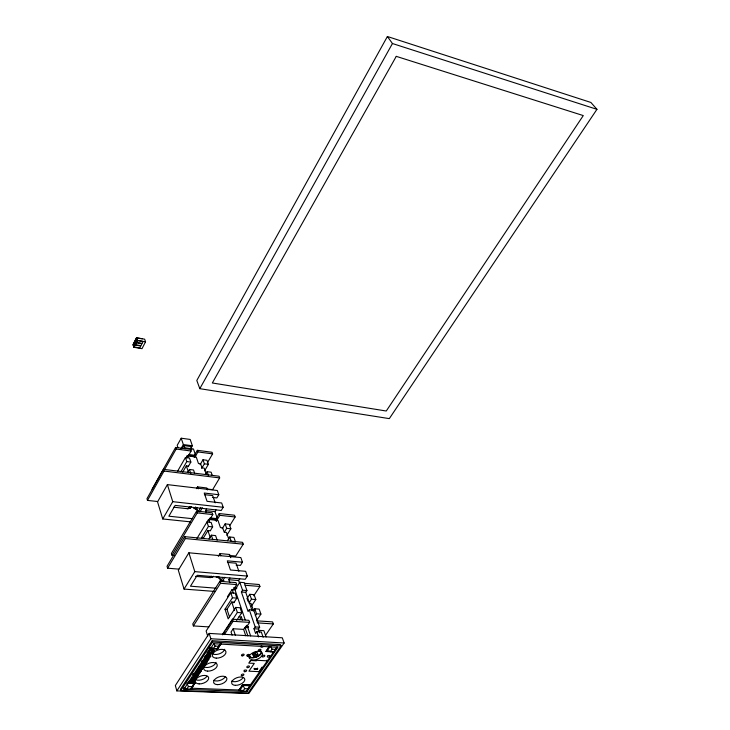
<?xml version="1.0" encoding="UTF-8"?>
<svg xmlns="http://www.w3.org/2000/svg" width="730" height="730" viewBox="0 0 730 730"><rect width="100%" height="100%" fill="white"/><g stroke="black" fill="none" stroke-linecap="round" stroke-linejoin="round"><path stroke-width="1.09" d="M202.94 667.649C203.104 669.675 198.87 669.921 200.577 667.649M193.532 676.5C196.297 673.407 191.744 676.199 194.591 677.239A3.303 1.816 -18.5 0 0 195.832 677.23L196.671 677.029A1.807 0.986 -18.5 0 0 197.702 676.409L197.784 674.912L198.779 674.201L193.231 673.963L198.779 674.201M202.028 663.57C204.117 659.044 208.287 664.793 203.077 662.511M198.022 675.286L197.602 676.08A1.807 0.986 -18.5 0 1 196.571 676.692L196.169 676.81M206.544 662.356L206.115 663.159A1.816 1.004 -18.7 0 1 205.468 663.625M208.689 656.133L206.645 657.684A2.546 1.414 -18.8 0 1 205.221 657.593L204.765 657.283M208.889 658.779C203.542 663.342 209.857 660.714 208.634 658.259C206.7 657.949 203.341 661.38 206.435 658.113C205.203 657.803 202.894 660.285 204.811 660.604A0.986 0.547 -18.7 0 0 205.741 660.358L206.471 659.756M206.435 658.113C203.497 662.229 206.928 657.575 208.981 658.916M201.334 667.731C203.825 668.041 200.239 669.848 201.234 667.402M207.895 656.124L206.033 656.881L206.38 655.859M192.501 679.228C195.239 675.953 190.585 681.218 193.861 678.352M269.918 646.771L266.961 651.051L273.805 651.963L276.98 647.172M246.421 691.237L250.089 685.744L243.126 685.47L239.741 690.352L242.944 691.109L246.421 691.237L246.694 690.616L247.014 691.593L183.887 689.266L183.604 688.253L185.876 688.335M194.965 677.285L193.751 679.621L195.211 678.982A1.113 0.611 -18.4 0 0 195.22 678.435C194.627 676.29 197.52 678.736 195.476 679.621A2.017 1.104 -18.4 0 1 194.335 680.196C185.374 682.34 200.504 680.661 191.734 679.913A2.254 1.232 -18.4 0 1 191.643 679.165L194.965 677.285L192.693 677.695L191.543 678.836A2.254 1.232 -18.4 0 0 191.634 679.575L193.35 680.022M136.546 337.771L133.052 344.624L133.909 347.288L142.012 348.666L145.535 341.841L144.65 339.185L136.546 337.771L133.115 344.825M133.243 345.208L136.911 338.026L137.413 340.426L133.909 347.288M134.931 345.025L140.762 346.029L139.777 347.936L133.955 346.942L134.931 345.025L134.357 343.273M136.099 342.744L141.93 343.748L140.945 345.655L135.114 344.66L136.099 342.744L135.525 340.992L137.468 341.33M137.267 340.454L143.107 341.467L142.122 343.383L136.291 342.37L137.267 340.454L136.692 338.702M194.727 680.342L193.496 681.564L190.603 681.519C189.818 683.572 189.754 680.588 189.663 682.285M194.828 680.679L193.596 681.902L190.402 682.313M204.774 656.909L207.128 655.358L210.678 655.951M205.55 655.567L209.127 654.983L210.34 655.385L210.778 656.553L208.26 658.104L208.634 655.923M387.393 36.5L196.808 380.467L199.81 388.67L389.309 418.628L596.948 109.327L590.889 102.456L387.393 36.5L392.448 43.526L596.948 109.327M199.81 388.67L392.448 43.526M152.032 489.31L175.62 447.417L190.557 449.406L191.114 451.03L187.911 456.624M207.101 489L212.649 489.648L219.666 477.904L219.064 476.215L163.483 469.335L146.967 498.672L147.478 500.397L157.598 501.519M190.84 448.439L192.364 445.774L190.192 439.442L181.204 438.21L177.189 445.327L177.892 447.454M164.615 469.509L176.158 449.041L175.62 447.417M147.478 500.397L164.031 471.051L163.483 469.335M180.821 449.014L183.349 444.561L181.204 438.21M182.454 448.275L183.969 445.601L190.74 446.514L191.835 449.707M212.403 497.395L216.874 497.915L218.79 494.73L217.312 490.505L167.389 484.62L157.552 501.875L162.744 518.966L190.603 521.868M177.527 471.334L185.429 457.5L189.49 458.029L190.858 462.081L188.167 466.753M185.612 458.513L187.145 455.83L196.233 457.016L198.469 463.523L200.622 463.796L202.018 467.83L204.181 468.103L206.225 474.016M180.876 471.863L186.789 461.552L185.429 457.5M182.728 472.137L186.342 465.849L188.522 466.132M193.605 456.816L197.346 450.31L212.038 452.262L212.612 453.877L207.439 462.701M194.691 457.509L197.912 451.925L197.346 450.31M187.82 472.301L189.444 469.481L193.541 469.992L194.582 473.086M162.744 518.966L172.754 501.665L167.389 484.62M200.12 464.663L202.967 459.772L206.973 460.292L208.379 464.326L204.573 470.814M201.653 468.45L204.373 463.805L202.967 459.772M196.516 488.671L197.575 486.873L206.836 487.978L207.512 489.921M205.468 474.482L207.11 471.689L211.143 472.191L212.229 475.267M209.364 520.235L212.795 514.577L212.184 512.788L196.644 511.1L171.422 553.431L171.97 555.238L174.233 555.439M171.97 555.238L197.237 512.889L196.644 511.1M198.232 511.739L200.823 507.405M229.302 555.457L235.726 556.041L243.254 544.188L242.588 542.326L184.745 536.659L167.042 566.279L167.599 568.186L178.841 569.135M199.865 512.022L202.438 507.715M167.599 568.186L185.347 538.548L184.745 536.659M206.252 512.606L205.568 510.589L206.599 508.865M196.918 538.503L208.543 519.413L217.987 520.417L220.442 527.571L222.686 527.799L224.219 532.243L226.464 532.462L228.8 539.205M236.082 565.047L240.398 565.421L242.46 562.209L240.827 557.565L188.869 552.792L178.321 570.212L184.051 589.083L214.684 591.437M217.038 517.661L214.958 511.611L216.007 509.896M210.35 530.655L212.649 526.877L211.143 522.424L206.928 521.986L208.424 526.439L201.517 537.809L203.624 538.01M203.506 537.837L207.922 530.582L210.194 530.82M215.231 520.134L219.237 513.564L234.494 515.216L235.124 516.986L229.722 525.7M218.79 494.73L204.236 493.033L207.064 501.327L221.683 502.988L223.197 507.286L221.245 510.471L175.145 505.397L168.858 516.201L192.392 518.683M216.409 520.974L219.858 515.334L219.237 513.564M209.026 538.959L211.344 535.172L215.596 535.592L217.138 540.136M184.051 589.083L194.8 571.627L188.869 552.792M222.194 528.684L225.15 523.894L229.311 524.332L230.872 528.757L226.784 535.318M224.375 532.079L226.701 528.328L225.15 523.894M227.368 540.757L229.713 536.997L233.91 537.417L235.489 541.925L231.291 541.514L229.713 536.997M218.325 556.306L220.031 553.586L229.658 554.471L230.762 557.693M233.007 590.296L236.693 584.593L236.018 582.622L219.839 581.308L192.766 623.949L193.368 625.929L208.908 626.906M222.905 577.366L220.962 580.423L223.955 580.669M193.368 625.929L220.496 583.288L219.839 581.308M222.659 580.678L224.867 577.211M229.822 582.659L228.837 579.72L229.95 577.987M273.805 651.963L277.081 647.09M227.422 596.757L232.122 589.475L235.398 589.731M239.613 583.452L238.61 580.533L239.732 578.799M233.746 602.861L236.849 598.107L235.179 593.18L230.789 592.842L206.125 631.021L207.721 636.195M252.142 610.818L245.745 592.331L246.923 590.543L244.176 582.64L239.832 582.284L234.996 589.758L245.18 619.807M209.172 633.412L175.346 685.534L176.852 690.89L248.811 693.5L284.152 643.002L282.282 637.792L209.172 633.412L210.842 638.759L176.852 690.89M236.593 620.464L241.803 612.762L240.106 607.743L235.68 607.424L228.171 618.885L225.013 609.221L232.441 597.77L230.789 592.842M242.46 562.209L227.331 560.85L230.443 570.002L245.654 571.316L247.315 576.061L245.225 579.273L197.228 575.295L190.484 586.19L216.062 588.197M234.093 602.15L231.72 601.976L226.975 609.285L229.439 616.795M259.752 632.819L258.438 629.023L259.652 627.225L253.693 610.052L249.277 609.742L248.09 611.539L241.384 591.993L242.552 590.196L239.832 582.284M212.193 640.712L180.438 689.293L180.812 690.635L248.045 693.08L281.013 645.922L280.548 644.608L212.193 640.712L212.612 642.053L180.812 690.635M208.251 651.726L209.884 648.733L214.638 650.631L214.082 651.479L212.968 651.279L210.386 649.6L209.282 651.78L208.141 651.388M183.887 689.266L213.771 643.714L277.92 647.3L247.014 691.593M208.497 653.049L210.413 653.131L209.848 654.481L208.515 653.031L209.848 654.481M209.282 651.78L210.495 649.937M190.366 680.734C187.71 680.415 190.749 681.902 190.731 680.178L191.461 680.205L191.196 681.099M194.974 673.708L195.503 672.905L198.669 672.841L195.603 673.233L195.074 674.045L199.573 673.005L200.093 672.211L197.711 671.618L200.193 672.54L199.673 673.334L195.074 674.045M196.251 672.248L196.644 671.171L199.673 670.815L196.744 671.5L196.251 672.248L198.679 672.832M199.783 671.135L197.401 670.505L197.821 669.373L201.361 670.77L200.841 671.563L197.821 671.938M200.184 666.271L201.316 665.222L200.567 665.194L200.184 666.271L204.208 666.453C206.106 665.824 199.509 663.287 201.033 665.167M190.457 681.072L190.731 680.178M197.401 670.505L197.821 669.373M208.607 653.386L210.514 653.469M191.096 680.761L191.461 680.205M199.254 669.136C195.029 665.003 211.079 667.147 200.166 667.001C197.273 669.802 198.724 669.921 200.358 667.357M193.048 679.584L193.769 678.015M199.354 669.474L199.755 668.37M222.404 634.416L232.395 619.222L248.912 620.317L249.614 622.389L245.49 628.539M183.604 688.253L186.798 689.02L188.45 686.529L192.09 686.665L194.171 683.536L186.88 683.253L188.45 686.529M209.747 654.144L210.413 653.131M207.712 652.547L211.007 652.72L211.244 651.872L212.156 651.917L211.928 652.766L213.187 652.83L211.928 652.766M213.169 648.149L210.003 647.975L213.324 648.705L215.049 646.077L213.853 643.55M222.641 634.835L225.095 631.103M226.327 629.242L237.369 612.461L235.68 607.424M211.007 652.72L211.244 651.872M247.287 598.062L249.76 594.302L254.095 594.64L255.81 599.531L251.421 606.137M193.751 679.621L195.065 677.623M206.298 660.741L207.968 659.099L207.156 659.117M209.337 655.093L207.147 652.912L209.337 655.093L210.359 655.148L211.326 653.177L212.594 653.24L213.087 652.492M211.819 652.428L212.156 651.917M208.26 658.104C210.687 657.465 208.908 655.257 208.734 656.261M195.083 678.362L195.521 677.686M206.398 661.079L206.791 660.002M210.359 655.148L211.326 653.177M224.32 634.598L233.08 621.303L232.395 619.222M197.721 671.609L200.741 671.226L201.261 670.441M203.779 666.618L203.36 667.74L202.84 667.439M204.61 665.349L204.208 666.453M206.417 662.302L207.311 661.252L201.745 660.978M214.082 651.479L214.538 650.302M197.784 674.903L198.396 675.259L198.879 674.538M203.36 667.74L203.88 666.955M206.928 662.329L207.311 661.252M211.435 653.514L212.695 653.578L213.187 652.83M186.798 689.02L190.439 689.156L194.171 683.536M213.324 648.705L217.02 648.906L220.852 643.121L218.754 646.278L215.049 646.077M195.047 682.769L191.543 688.554L195.047 682.769L188.221 682.495M219.803 645.284L217.741 648.888L209.683 648.459M217.741 648.888L221.528 643.167M248.966 602.989L251.467 599.202L249.76 594.302M253.775 595.771L259.926 586.464L259.232 584.511L244.495 583.316M248.328 627.563L244.988 627.353L243.619 629.397L233.198 628.749L231.054 631.988L232.103 635.182M239.577 619.715L241.393 616.978L239.011 616.813M253.538 610.682L254.806 608.784L259.168 609.094L260.92 614.085L256.458 620.71M255.281 615.664L256.54 613.784L254.806 608.784M263.138 637.272L261.303 631.97L256.832 631.696L255.619 633.494L253.985 628.74L255.199 626.942L249.277 609.742M190.439 689.156L190.877 688.527M265.665 635.136L273.33 623.94L272.6 621.887L256.403 620.81M250.226 660.997L250.573 660.495L256.102 660.769L256.44 660.276L267.125 660.814L266.897 660.157M217.02 648.906L217.385 648.377M250.573 660.495L248.775 663.114L254.296 663.378L248.912 671.189L259.561 671.673L259.342 671.016L262.052 667.111M242.725 690.461L238.993 690.005L242.688 684.667L250.29 684.968L273.659 651.927L265.966 651.516L269.188 646.36M239.102 690.334L242.688 684.667M265.966 651.516L269.306 646.689M254.277 669.109L257.672 668.762L257.453 668.105L257.334 669.246L254.277 669.109L254.058 668.452L257.115 668.598M257.334 669.246L257.672 668.762M242.944 691.109L244.641 688.673L248.118 688.801M270.273 651.771L272.062 649.207L275.593 649.408M247.26 689.804L250.29 684.968M256.102 660.769L256.44 660.276M273.659 651.927L274.005 651.434M202.228 664.163L202.1 665.386L204.719 665.687M196.899 507.806L195.22 508.573L197.118 509.631M209.437 655.942L209.492 656.726L206.745 658.022A2.546 1.414 -18.8 0 1 205.322 657.931L204.875 657.62A2.117 1.177 -18.8 0 1 204.756 657.411M194.572 675.451L195.777 674.867M210.486 656.598L208.16 657.767M202.329 664.501L201.151 664.619L201.416 665.559M203.223 662.338C202.94 660.905 199.199 662.53 203.369 662.192M252.909 653.706L254.971 652.374L257.197 652.492L257.818 654.317L257.973 655.759L255.911 657.082L253.693 656.973L252.909 653.706L253.693 656.973M253.529 655.531L255.591 654.199L257.818 654.317M219.192 577.001L217.805 577.12L219.785 578.197M206.891 660.34L207.995 659.299L205.842 660.696A0.986 0.547 -18.7 0 1 204.911 660.933C202.995 660.623 205.303 658.141 206.535 658.451M202.94 667.777C201.644 672.795 199.71 665.787 199.856 668.707M201.106 668.479L202.146 667.53M203.259 661.873L202.11 662.676L202.082 663.789M204.665 663.908L204.236 663.99A3.331 1.843 -18.7 0 1 202.986 663.99L202.128 663.643M249.733 657.402L249.103 657.456M193.651 679.283L195.111 678.644A1.113 0.611 -18.4 0 0 195.12 678.097L194.983 678.024M191.442 688.217L238.993 690.005M190.822 680.515L191.561 680.542M189.964 681.829L188.668 681.446M189.563 681.948L190.302 681.975M188.322 682.833L195.138 683.107M242.789 684.995L250.399 685.297M194.855 675.15L192.729 674.73M201.845 661.316L207.411 661.59M206.59 662.484L206.316 661.964L206.827 661.991M207.603 652.209L210.906 652.383M209.236 654.755L210.249 654.81M209.583 648.121L212.603 648.286M209.994 649.07L214.638 650.631M211.344 652.2L212.266 652.255M266.961 651.051L269.981 651.215M212.612 642.053L281.013 645.922M210.842 638.759L284.152 643.002M245.864 626.267L248.027 626.404M246.001 626.34L248.154 626.477M255.199 626.942L259.652 627.225M253.985 628.74L258.438 629.023M258.192 630.309L263.886 630.665L266.094 636.989M233.08 621.303L249.614 622.389M257.124 622.873L273.33 623.94M225.013 609.221L227.203 609.377M237.369 612.461L241.803 612.762M256.54 613.784L260.92 614.085M249.468 603.281L251.029 603.391L253.611 610.846M232.441 597.77L236.849 598.107M251.467 599.202L255.81 599.531M234.166 588.69L236.301 588.864M242.552 590.196L246.923 590.543M241.384 591.993L245.745 592.331M220.496 583.288L236.693 584.593M245.18 585.268L259.926 586.464M233.655 587.714L236.931 587.979M228.837 579.72L238.61 580.533M195.503 576.371L210.194 577.585M194.8 571.627L247.315 576.061M227.422 562.419L236.055 563.195L238.856 571.298M185.347 538.548L243.254 544.188M208.424 526.439L212.649 526.877M226.701 528.328L230.872 528.757M210.048 517.889L217.385 518.674M209.528 518.774L215.688 519.422L216.262 521.229M173.776 507.213L187.893 508.755M205.568 510.589L214.958 511.611M197.237 512.889L212.795 514.577M219.858 515.334L235.124 516.986M172.754 501.665L223.197 507.286M204.4 494.639L212.695 495.597L215.195 502.833M164.031 471.051L219.666 477.904M186.789 461.552L190.858 462.081M204.373 463.805L208.379 464.326M188.614 454.471L195.677 455.392M188.167 455.374L194.061 456.14M176.158 449.041L191.114 451.03M197.912 451.925L212.612 453.877M183.349 444.561L192.364 445.774M184.425 447.764L193.459 448.968L195.302 454.325M136.492 343.237L134.548 342.908L135.114 344.66M135.324 345.518L133.389 345.18L133.955 346.942M137.413 340.426L145.535 341.841M137.66 340.956L135.716 340.618L136.291 342.37M136.61 337.972L142.368 338.784M212.868 650.941L213.981 651.142M194.499 676.902L193.496 676.391M196.151 671.91L198.578 672.494M197.301 670.167L199.682 670.806M197.921 669.711L201.361 670.77M196.735 674.903C198.295 675.752 194.983 676.847 194.472 675.77M195.43 677.358L196.124 678.261L195.375 679.283A2.017 1.104 -18.4 0 1 194.654 679.712M207.895 656.261C203.935 655.513 207.74 659.035 207.794 655.923M211.882 650.612L210.386 649.6M262.243 656.708L262.9 656.918A1.387 0.757 -20.1 0 0 264.798 655.859A1.387 0.757 -20.1 0 0 263.284 655.33A1.387 0.757 -20.1 0 0 262.307 656.708M218.252 577.339L220.341 578.963M195.622 508.737L197.638 510.343M206.307 661.973L206.216 663.497A1.816 1.004 -18.7 0 1 205.185 664.117L204.336 664.318A3.331 1.843 -18.7 0 1 203.086 664.327L201.982 663.461M243.126 685.47L244.641 688.673M270.903 646.743L272.062 649.207M207.11 471.689L208.543 475.796M246.995 598.317L248.018 601.264M256.832 631.696L258.657 637.007M257.352 653.934L257.973 655.759M246.995 625.172L250.636 635.903M254.971 652.374L255.591 654.199M183.969 445.601L185.046 448.804M187.145 455.83L187.774 457.692M197.575 486.873L198.232 488.835M208.543 519.413L209.583 522.488M220.031 553.586L220.752 555.74M232.122 589.475L233.463 593.435M241.393 616.978L242.433 620.062M244.988 627.353L247.853 635.848M243.619 629.397L245.754 635.775M189.444 469.481L190.831 473.606M211.344 535.172L212.868 539.716M186.342 465.849L188.65 472.784M207.922 530.582L210.185 537.371M231.72 601.976L234.585 610.554M219.858 578.881L220.871 581.938M233.198 628.749L235.306 635.146M244.249 670.167L244.751 671.7A1.387 0.757 -19.6 0 0 246.667 670.478A1.387 0.757 -19.6 0 0 244.596 670.377A1.387 0.757 -19.6 0 0 244.751 671.7M135.57 340.645L136.245 342.726M134.402 342.927L135.077 345.007M204.966 659.509L205.066 660.093M195.677 506.921A3.604 1.643 -83.5 0 1 195.339 507.633M194.499 508.491A3.604 1.643 -83.5 0 1 193.651 508.399M190.904 507.149A3.613 1.633 -83.5 0 1 188.878 507.514M191.369 506.629A3.979 1.798 -83.5 0 1 188.76 507.824M196.99 508.08A3.969 1.807 -83.5 0 1 194.746 508.481M189.928 506.666A4.581 2.062 -83.5 0 1 187.382 508.545M190.402 507.122A3.093 1.396 -83.5 0 1 189.316 507.314M213.479 576.253A4.207 1.971 -85.2 0 1 211.49 576.965M219.246 577.357A4.197 1.98 -85.2 0 1 217.294 576.974M212.95 576.49A3.823 1.788 -85.2 0 1 211.189 576.143M217.093 577.165A3.814 1.798 -85.2 0 1 216.18 576.983M211.928 576.481A4.845 2.263 -85.2 0 1 209.638 577.302M254.04 653.761A1.268 0.703 -20 0 1 254.46 653.377M260.473 653.697A6.388 3.513 -20 0 1 259.579 654.71M250.965 657.146A6.388 3.513 -20 0 1 249.204 655.996M260.929 651.233A6.388 3.513 -20 0 1 256.321 657.119A6.388 3.513 -20 0 1 249.021 655.549M261.559 652.547A6.981 3.851 -20 0 1 255.436 657.246M253.702 657.602A6.981 3.851 -20 0 1 248.665 656.188M263.366 646.461A1.414 0.785 -20.2 0 1 261.139 647.172A1.414 0.785 -20.2 0 1 261.723 645.721M224.731 649.28A7.09 3.96 -19.1 0 1 219.465 653.77A7.09 3.96 -19.1 0 1 212.421 653.733M243.008 677.805A6.862 3.714 -19.4 0 1 231.647 681.044M206.973 676.272A6.981 3.823 -18.6 0 1 195.403 679.548M225.132 677.048A6.935 3.778 -19 0 1 213.644 680.305M216.043 662.338A7.044 3.887 -18.8 0 1 210.851 666.755A7.044 3.887 -18.8 0 1 203.834 666.755M197.337 675.578C194.919 678.453 193.569 673.845 197.337 675.578M205.86 662.648C203.424 665.559 202.073 660.86 205.86 662.648M249.195 656.48L249.432 658.496L252.817 659.975A6.999 3.842 -20 0 0 260.19 657.593A6.999 3.842 -20 0 0 262.134 652.83L261.367 652.072A6.999 3.842 -20 0 0 255.345 651.753A6.999 3.842 -20 0 0 249.76 655.348L249.195 656.48M396.271 56.356L212.33 382.985L386.261 411.017L583.279 115.577L396.271 56.356M267.554 656.124L267.39 656.343A1.396 0.766 -20.3 0 0 268.713 657.1A1.396 0.766 -20.3 0 0 269.808 655.659A1.396 0.766 -20.3 0 0 267.554 656.124M235.352 685.333A6.88 3.714 -19.4 0 0 244.824 679.302A6.88 3.714 -19.4 0 0 234.54 678.845A6.88 3.714 -19.4 0 0 235.352 685.333M255.208 656.425A1.268 0.703 -20 0 0 256.969 655.303A1.268 0.703 -20 0 0 255.08 655.202A1.268 0.703 -20 0 0 255.208 656.425M258.977 651.014A1.405 0.776 -20.1 0 0 260.929 649.764A1.405 0.776 -20.1 0 0 258.831 649.645A1.405 0.776 -20.1 0 0 258.977 651.014M247.479 656.133A1.405 0.776 -19.8 0 0 249.414 654.883A1.405 0.776 -19.8 0 0 247.315 654.773A1.405 0.776 -19.8 0 0 247.479 656.133M242.205 655.859A1.414 0.776 -19.7 0 0 244.148 654.609A1.414 0.776 -19.7 0 0 242.041 654.5A1.414 0.776 -19.7 0 0 242.205 655.859M247.543 667.649A1.396 0.757 -19.7 0 0 249.459 666.417A1.396 0.757 -19.7 0 0 247.388 666.317A1.396 0.757 -19.7 0 0 247.543 667.649M241.977 675.743A1.387 0.748 -19.6 0 0 243.884 674.52A1.387 0.748 -19.6 0 0 241.812 674.429A1.387 0.748 -19.6 0 0 241.977 675.743M216.226 658.141A7.108 3.951 -19.1 0 0 225.981 651.844A7.108 3.951 -19.1 0 0 215.277 651.26A7.108 3.951 -19.1 0 0 216.226 658.141M199.126 683.91A6.99 3.814 -18.6 0 0 208.671 677.778A6.99 3.814 -18.6 0 0 198.085 677.312A6.99 3.814 -18.6 0 0 199.126 683.91M217.367 684.63A6.944 3.769 -19 0 0 226.893 678.544A6.944 3.769 -19 0 0 216.445 678.088A6.944 3.769 -19 0 0 217.367 684.63M207.603 671.135A7.054 3.887 -18.8 0 0 217.257 664.92A7.054 3.887 -18.8 0 0 206.599 664.4A7.054 3.887 -18.8 0 0 207.603 671.135"/></g></svg>
